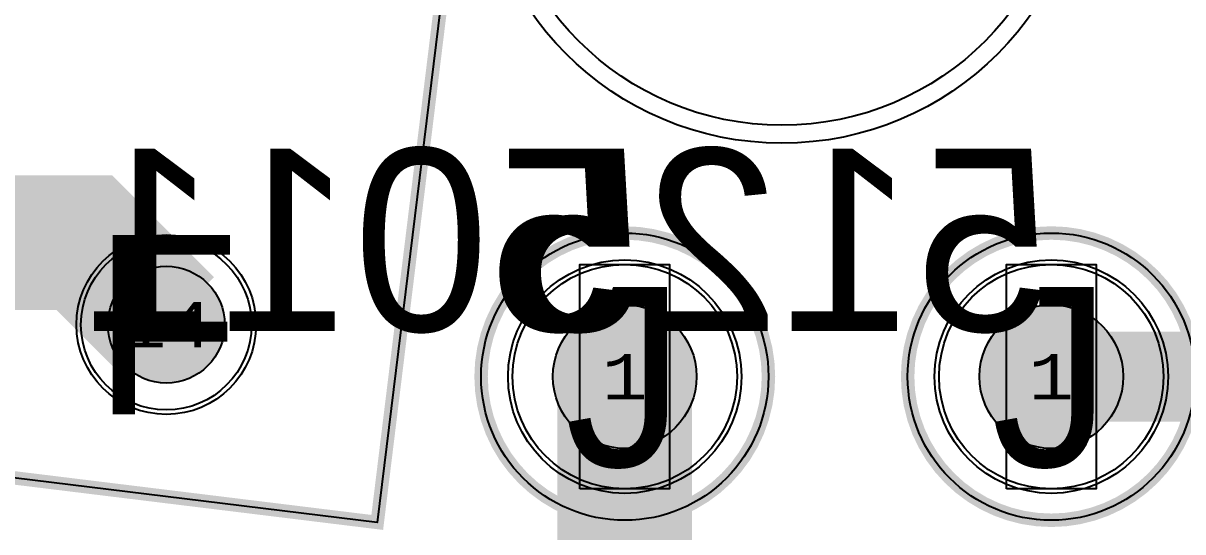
# Model space of a CAD drawing. Extents: x -98 to 119, y -207 to 98.
# Drawn here: x -8.45 to 4.46, y -90.23 to -84.56 of the extents above; entities that cross this region are included whole.
import ezdxf
from ezdxf.enums import TextEntityAlignment as Align

# ---------------------------------------------------------------- set-up
doc = ezdxf.new("R2010")
doc.units = 0
doc.header["$MEASUREMENT"] = 0
for name, color, linetype in [('ASSEMBLY_OUTLINES_BTM', 191, 'CONTINUOUS'), ('ASSEMBLY_PART_NUMBERS_BTM', 191, 'CONTINUOUS'), ('BOARD_OUTLINE', 10, 'CONTINUOUS'), ('DRILL_DRAWING', 21, 'CONTINUOUS'), ('GENERATED_SILKSCREEN_BTM', 255, 'CONTINUOUS'), ('MANUFACTURING_OUTLINES', 10, 'CONTINUOUS'), ('MOUNTING_HOLE_PADS_LAYER14', 150, 'CONTINUOUS'), ('MOUNTING_HOLE_PADS_LAYER15', 230, 'CONTINUOUS'), ('PART_HOLES_LAYER_BOTTOM', 30, 'CONTINUOUS'), ('PART_HOLES_LAYER_TOP', 30, 'CONTINUOUS'), ('PART_PADS_LAYER_BOTTOM', 230, 'CONTINUOUS'), ('PART_PADS_LAYER_TOP', 150, 'CONTINUOUS'), ('PIN_NUMBERS_BTM', 8, 'CONTINUOUS'), ('PIN_NUMBERS_TOP', 8, 'CONTINUOUS'), ('PLACEMENT_OUTLINES_BTM', 222, 'CONTINUOUS'), ('PLANE_DATA_LAYER_BOTTOM', 230, 'CONTINUOUS'), ('PLANE_SHAPES_LAYER_BOTTOM', 230, 'CONTINUOUS'), ('PLANE_SHAPES_LAYER_TOP', 150, 'CONTINUOUS'), ('ROUTE_BORDER', 151, 'CONTINUOUS'), ('SILKSCREEN_OUTLINES_BTM', 211, 'CONTINUOUS'), ('SOLDERMASK_PADS_BTM', 12, 'CONTINUOUS'), ('SOLDERMASK_PADS_TOP', 180, 'CONTINUOUS'), ('TRACES_LAYER_TOP', 150, 'CONTINUOUS')]:
    doc.layers.add(name, color=color, linetype=linetype)
doc.styles.add('COURIER_NEW', font='COUR.TTF')
doc.styles.add('VERIBEST_GERBER_0', font='txt')

msp = doc.modelspace()

# ---------------------------------------------------------------- hatches: boundary and pattern name
at = {"layer": 'PART_HOLES_LAYER_BOTTOM'}
h = msp.add_hatch(color=256, dxfattribs=at)
edge = h.paths.add_edge_path()
edge.add_arc((-6.855343, -87.921253), 0.65, 0, 360)
h = msp.add_hatch(color=256, dxfattribs=at)
edge = h.paths.add_edge_path()
edge.add_arc((-1.75, -88.5), 0.8, 0, 360)
h = msp.add_hatch(color=256, dxfattribs=at)
edge = h.paths.add_edge_path()
edge.add_arc((3, -88.5), 0.8, 0, 360)
at = {"layer": 'PART_HOLES_LAYER_TOP'}
h = msp.add_hatch(color=256, dxfattribs=at)
edge = h.paths.add_edge_path()
edge.add_arc((-6.855343, -87.921253), 0.65, 0, 360)
h = msp.add_hatch(color=256, dxfattribs=at)
edge = h.paths.add_edge_path()
edge.add_arc((-1.75, -88.5), 0.8, 0, 360)
h = msp.add_hatch(color=256, dxfattribs=at)
edge = h.paths.add_edge_path()
edge.add_arc((3, -88.5), 0.8, 0, 360)
at = {"layer": 'PLANE_DATA_LAYER_BOTTOM'}
h = msp.add_hatch(color=256, dxfattribs=at)
h.paths.add_polyline_path([(-96.5, 0, -1), (96.5, 0, -1)], flags=0)
h.paths.add_polyline_path([(92.251979, -7.43598, 0.726988162), (92.479659, -3.637852, -0.308609791), (92.431259, -3.566904, -0.009635255), (92.431316, -3.563968, 0.009635011), (92.5, -0.000006), (92.5, 0.000001, 0.053325255), (90.407665, 19.562826, -0.053326925), (90.405941, 19.578942), (90.405941, 19.578943, -0.238217909), (90.436919, 19.640273, 0.661755037), (89.584154, 23.221888, -0.295297583), (89.523137, 23.277841, 0.022401018), (87.08146, 31.194059, -0.086206302), (87.076996, 31.219756), (87.076996, 31.219757, -0.210183909), (87.101696, 31.275919, 0.679382507), (85.774921, 34.749845, -0.301864993), (85.705267, 34.797373, 0.047915829), (77.514669, 50.475005, -0.145307444), (77.502324, 50.516585, -0.123988701), (77.511414, 50.552678, 0.606608991), (75.516892, 53.486368, -0.274238992), (75.44586, 53.517962, 0.021523084), (70.565432, 59.806101, -0.177595235), (70.547363, 59.855368), (70.547363, 59.855369, -0.111833303), (70.5548, 59.888203, 0.661755452), (68.116894, 62.64715, -0.295297373), (68.036725, 62.667806, 0.05833458), (51.722715, 76.687749, -0.249337829), (51.689123, 76.750923), (51.689123, 76.750924, -0.060759886), (51.691357, 76.76924, 0.714966399), (48.509213, 78.818582, -0.314871124), (48.42205, 78.81342, 0.022806677), (41.042088, 82.896302, -0.285136953), (40.999698, 82.964591), (40.999698, 82.964596, -0.004247023), (40.999709, 82.965891, 0.647046608), (37.697353, 84.5176, -0.289754858), (37.616734, 84.505806, 0.052943541), (19.031563, 90.52099, -0.30833592), (18.972104, 90.582877, 0.696982245), (15.284156, 91.27756, -0.308339612), (15.206255, 91.241547, 0.022370691), (6.993138, 92.235275, -0.315204372), (6.925536, 92.290658, 0.715888063), (3.14462, 92.496703, -0.315205261), (3.0714, 92.448994, 0.063468058), (-20.215283, 90.264015, -0.320142253), (-20.296827, 90.298428, 0.72963938), (-23.995319, 89.386755, -0.320144031), (-24.051528, 89.318386, 0.018663537), (-30.645576, 87.275991, -0.309865735), (-30.72878, 87.298418, 0.701170836), (-34.249879, 85.978007, -0.002752694), (-34.249874, 85.977168, -0.30685575), (-34.29782, 85.9064, 0.04916641), (-50.410548, 77.556603, -0.32354836), (-50.499711, 77.561018, 0.739212756), (-53.660594, 75.408706, -0.075169868), (-53.657188, 75.386179), (-53.657188, 75.386178, -0.242479425), (-53.68916, 75.324127, 0.019967737), (-59.527063, 70.80098, -0.298487087), (-59.610009, 70.791065, 0.556724412), (-62.5, 69), (-62.5, 68.999999, 0.082708518), (-62.392031, 68.351756, -0.298487573), (-62.412702, 68.270818, 0.067186589), (-78.279974, 49.27977, -0.277817809), (-78.350169, 49.24438, 0.436350868), (-80.5, 47.25), (-80.5, 47.249999, 0.141466326), (-80.192238, 46.184011, -0.141465884), (-80.180512, 46.143397), (-80.180512, 46.143396, -0.131190735), (-80.190652, 46.105416, 0.019294819), (-83.506407, 39.786053, -0.312206796), (-83.581614, 39.742899, 0.439123468), (-85.75, 37.75, 0.204829615), (-85.131688, 36.303992, -0.204830708), (-85.10813, 36.248899), (-85.10813, 36.248898, -0.100919006), (-85.114214, 36.219062, 0.048097759), (-90.466303, 19.289839, -0.314870423), (-90.530154, 19.230281, 0.714965653), (-91.24073, 15.512631, -0.269378312), (-91.202277, 15.446437), (-91.202277, 15.446436, -0.041929831), (-91.203345, 15.433723, 0.018841331), (-92.106444, 8.523669, -0.32827121), (-92.166453, 8.456161, 0.354028014), (-93.75, 6.5), (-93.75, 6.499999, 0.314708299), (-92.438077, 4.622088, -0.31470689), (-92.388093, 4.55054), (-92.388093, 4.550537, -0.012285748), (-92.388185, 4.546794, 0.012294179), (-92.5, 0.00001), (-92.5, -0.000004, 0.052933393), (-90.438132, -19.421494, -0.329408644), (-90.475468, -19.504015, 0.27173254), (-91.5, -21.25, 0.401597711), (-89.586502, -23.248128, -0.329404507), (-89.516056, -23.305059, 0.021307354), (-87.207653, -30.839509, -0.322177334), (-87.232533, -30.924924, 0.230665932), (-88, -32.499999), (-88, -32.5, 0.431495031), (-85.882787, -34.496562, -0.3221788), (-85.807634, -34.544174, 0.048016175), (-77.643233, -50.277018, -0.303878783), (-77.644537, -50.3618, 0.152518996), (-78, -51.499999), (-78, -51.5, 0.481982915), (-75.552374, -53.449264, -0.303883418), (-75.473145, -53.479475, 0.021991255), (-70.483925, -59.90214, -0.318621499), (-70.47622, -59.989968, 0.725399056), (-67.952631, -62.834176, -0.318624212), (-67.866344, -62.852281, 0.062392529), (-50.265124, -77.650932, -0.254356234), (-50.230332, -77.714899), (-50.230332, -77.7149, -0.034453173), (-50.231054, -77.725364, 0.034451935), (-50.25, -78), (-50.25, -78.000001, 0.603308224), (-47.119729, -79.649997, -0.291362646), (-47.037917, -79.64725, 0.02294124), (-39.54278, -83.621879, -0.290012797), (-39.499155, -83.690765), (-39.499155, -83.690766, -0.007130353), (-39.499186, -83.692939, 0.007132964), (-39.5, -83.749994), (-39.5, -83.75, 0.658082965), (-36.126004, -85.203319, -0.297762979), (-36.043963, -85.188513, 0.049016344), (-18.771876, -90.575199, -0.301861306), (-18.712566, -90.635139, 0.679381768), (-15.056336, -91.31372, -0.301864385), (-14.979467, -91.279054, 0.021749122), (-6.993138, -92.235275, -0.315204372), (-6.925536, -92.290658, 0.715888063), (-3.14462, -92.496703, -0.315205261), (-3.0714, -92.448994, 0.06250827), (19.869968, -90.340657, -0.345566403), (19.954737, -90.381493, 0.794356815), (23.75, -89.500001), (23.75, -89.499973, 0.005086864), (23.749586, -89.459281, -0.345588489), (23.806159, -89.384097, 0.021469451), (31.383958, -87.013201, -0.314446926), (31.468175, -87.035889, 0.700130836), (35, -85.75), (35, -85.749988, 0.009099261), (34.998675, -85.677212, -0.009057228), (34.998625, -85.674452), (34.998625, -85.674439, -0.304472205), (35.045955, -85.60392, 0.047985464), (50.721249, -77.353765, -0.31444166), (50.808431, -77.356288, 0.616218308), (54, -75.75), (54, -75.749999, 0.067758174), (53.927211, -75.215343, -0.067753523), (53.924438, -75.194974), (53.924438, -75.194973, -0.241537288), (53.95619, -75.13308, 0.022365821), (60.452055, -70.01285, -0.313111549), (60.538488, -70.003709, 0.710095351), (63.344013, -67.475653, -0.099717589), (63.33807, -67.446151), (63.33807, -67.44615, -0.206928064), (63.362073, -67.390635, 0.058205552), (77.187807, -50.973449, -0.317486674), (77.269693, -50.94147, 0.722224143), (79.294241, -47.729048, -0.173873661), (79.276877, -47.680625, -0.136094565), (79.287761, -47.641379, 0.020523482), (82.926938, -40.980152, -0.353003204), (83.013777, -40.939997, 0.48811211), (85.5, -39), (85.5, -38.999999, 0.240073604), (84.675602, -37.381988, -0.240072951), (84.644192, -37.320342), (84.644192, -37.320341, -0.104105615), (84.650658, -37.289623, 0.050546739), (90.411157, -19.546683, -0.32146983), (90.476988, -19.487077, 0.38127918), (92.25, -17.5, 0.275143701), (91.203224, -15.741772, -0.275142487), (91.163342, -15.674784), (91.163342, -15.674783, -0.042554947), (91.164442, -15.661882, 0.022235783), (92.195155, -7.50356, -0.319196338)], flags=0)
at = {"layer": 'PLANE_SHAPES_LAYER_BOTTOM'}
h = msp.add_hatch(color=256, dxfattribs=at)
h.paths.add_polyline_path([(-96.5, 0, -1), (96.5, 0, -1)], flags=0)
h.paths.add_polyline_path([(-92.5, 0, -1), (92.5, 0, -1)], flags=0)
at = {"layer": 'PLANE_SHAPES_LAYER_TOP'}
h = msp.add_hatch(color=256, dxfattribs=at)
h.paths.add_polyline_path([(-96.31345, 0, -1), (96.81345, 0, -1)], flags=0)
h.paths.add_polyline_path([(-92.25, 0, -1), (92.75, 0, -1)], flags=0)

# ---------------------------------------------------------------- linework, layer by layer
at = {"layer": 'ASSEMBLY_OUTLINES_BTM', "const_width": 0.1}
msp.add_lwpolyline([(-0.972063, -61.340112), (-4.506274, -90.123951), (-17.111611, -88.57621), (-13.5774, -59.792371)], close=True, dxfattribs=at)
at = {"layer": 'ASSEMBLY_OUTLINES_BTM'}
for points in [[(-2.25, -89.75), (-2.25, -87.25), (-1.25, -87.25), (-1.25, -89.75)], [(2.5, -89.75), (2.5, -87.25), (3.5, -87.25), (3.5, -89.75)]]:
    msp.add_lwpolyline(points, close=True, dxfattribs=at)
for centre in [(-1.75, -88.5), (3, -88.5)]:
    msp.add_circle(centre, 1.6, dxfattribs=at)
at = {"layer": 'BOARD_OUTLINE', "const_width": 0.1}
msp.add_lwpolyline([(-97.5, 0, -1), (97.5, 0, -1)], format="xyb", close=True, dxfattribs=at)
at = {"layer": 'GENERATED_SILKSCREEN_BTM', "const_width": 0.15}
msp.add_lwpolyline([(-0.972063, -61.340112), (-4.506274, -90.123951), (-17.111611, -88.57621), (-13.5774, -59.792371)], close=True, dxfattribs=at)
for points in [[(-3.35, -88.5, -1), (-0.15, -88.5, -1)], [(1.4, -88.5, -1), (4.6, -88.5, -1)]]:
    msp.add_lwpolyline(points, format="xyb", close=True, dxfattribs=at)
at = {"layer": 'MANUFACTURING_OUTLINES'}
msp.add_circle((0, 0), 97.575405, dxfattribs=at)
at = {"layer": 'MOUNTING_HOLE_PADS_LAYER14'}
msp.add_circle((0, -82.5), 3.2, dxfattribs=at)
at = {"layer": 'MOUNTING_HOLE_PADS_LAYER15'}
msp.add_circle((0, -82.5), 3.2, dxfattribs=at)
at = {"layer": 'PART_HOLES_LAYER_BOTTOM'}
for centre, radius in [((-6.855343, -87.921253), 0.65), ((-1.75, -88.5), 0.8), ((3, -88.5), 0.8)]:
    msp.add_circle(centre, radius, dxfattribs=at)
at = {"layer": 'PART_HOLES_LAYER_TOP'}
for centre, radius in [((-6.855343, -87.921253), 0.65), ((-1.75, -88.5), 0.8), ((3, -88.5), 0.8)]:
    msp.add_circle(centre, radius, dxfattribs=at)
at = {"layer": 'PART_PADS_LAYER_BOTTOM'}
for centre, radius in [((-6.855343, -87.921253), 0.95), ((-1.75, -88.5), 1.25), ((3, -88.5), 1.25)]:
    msp.add_circle(centre, radius, dxfattribs=at)
at = {"layer": 'PART_PADS_LAYER_TOP'}
for centre, radius in [((-6.855343, -87.921253), 0.95), ((-1.75, -88.5), 1.25), ((3, -88.5), 1.25)]:
    msp.add_circle(centre, radius, dxfattribs=at)
at = {"layer": 'PLACEMENT_OUTLINES_BTM'}
msp.add_lwpolyline([(-0.972063, -61.340112), (-4.506274, -90.123951), (-17.111611, -88.57621), (-13.5774, -59.792371)], close=True, dxfattribs=at)
for centre in [(-1.75, -88.5), (3, -88.5)]:
    msp.add_circle(centre, 1.6, dxfattribs=at)
at = {"layer": 'ROUTE_BORDER'}
msp.add_circle((0, 0), 96.5, dxfattribs=at)
at = {"layer": 'SILKSCREEN_OUTLINES_BTM'}
msp.add_lwpolyline([(-0.972063, -61.340112), (-4.506274, -90.123951), (-17.111611, -88.57621), (-13.5774, -59.792371)], close=True, dxfattribs=at)
for centre in [(-1.75, -88.5), (3, -88.5)]:
    msp.add_circle(centre, 1.6, dxfattribs=at)
at = {"layer": 'SOLDERMASK_PADS_BTM'}
for centre, radius in [((0, -82.5), 3.4), ((-6.855343, -87.921253), 1), ((-1.75, -88.5), 1.3), ((3, -88.5), 1.3)]:
    msp.add_circle(centre, radius, dxfattribs=at)
at = {"layer": 'SOLDERMASK_PADS_TOP'}
for centre, radius in [((0, -82.5), 3.4), ((-6.855343, -87.921253), 1), ((-1.75, -88.5), 1.3), ((3, -88.5), 1.3)]:
    msp.add_circle(centre, radius, dxfattribs=at)
at = {"layer": 'TRACES_LAYER_TOP'}
for points, const_width in [([(-6.855343, -87.921253), (-7.769364, -87.007232), (-14.299439, -87.007232)], 1.5), ([(-2.197763, -93.001227), (-1.75, -92.553464), (-1.75, -88.5)], 1.5), ([(5.076043, -88.5), (3, -88.5)], 1)]:
    msp.add_lwpolyline(points, dxfattribs=dict(at, const_width=const_width))

# ---------------------------------------------------------------- texts
at = {"layer": 'ASSEMBLY_PART_NUMBERS_BTM', "style": 'VERIBEST_GERBER_0', "text_generation_flag": 2}
for s, p in [('5011', (-1.75, -85.96)), ('5125', (3, -85.96))]:
    msp.add_text(s, height=2.032, dxfattribs=at).set_placement(p, align=Align.TOP_LEFT)
at = {"layer": 'DRILL_DRAWING', "style": 'VERIBEST_GERBER_0'}
for s, p in [('F', (-6.855343, -87.921253)), ('J', (-1.75, -88.5)), ('J', (3, -88.5))]:
    msp.add_text(s, height=2, dxfattribs=at).set_placement(p, align=Align.MIDDLE_CENTER)
at = {"layer": 'PIN_NUMBERS_BTM', "style": 'COURIER_NEW'}
for s, p in [('14', (-6.855343, -87.921253)), ('1', (-1.75, -88.5)), ('1', (3, -88.5))]:
    msp.add_text(s, height=0.508, dxfattribs=at).set_placement(p, align=Align.MIDDLE_CENTER)
at = {"layer": 'PIN_NUMBERS_TOP', "style": 'COURIER_NEW'}
for s, p in [('14', (-6.855343, -87.921253)), ('1', (-1.75, -88.5)), ('1', (3, -88.5))]:
    msp.add_text(s, height=0.508, dxfattribs=at).set_placement(p, align=Align.MIDDLE_CENTER)

doc.saveas('drawing.dxf')
